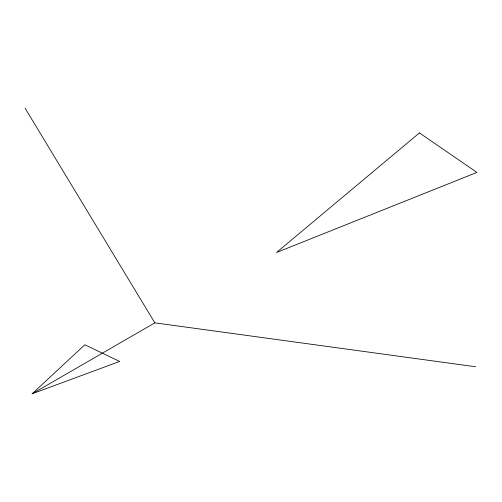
<?xml version="1.0" encoding="UTF-8"?>
<svg xmlns="http://www.w3.org/2000/svg" width="502" height="502" viewBox="0 0 502 502"><rect width="100%" height="100%" fill="white"/><g stroke="black" fill="none" stroke-linecap="round" stroke-linejoin="round"><path stroke-width="0.75" d="M32.147 393.788L84.819 344.786L119.664 361.434L32.147 393.788L154.842 322.849L475.651 366.761M25.1 108.212L154.842 322.849M419.434 132.911L276.533 252.5L476.9 172.424L419.434 132.911"/></g></svg>
